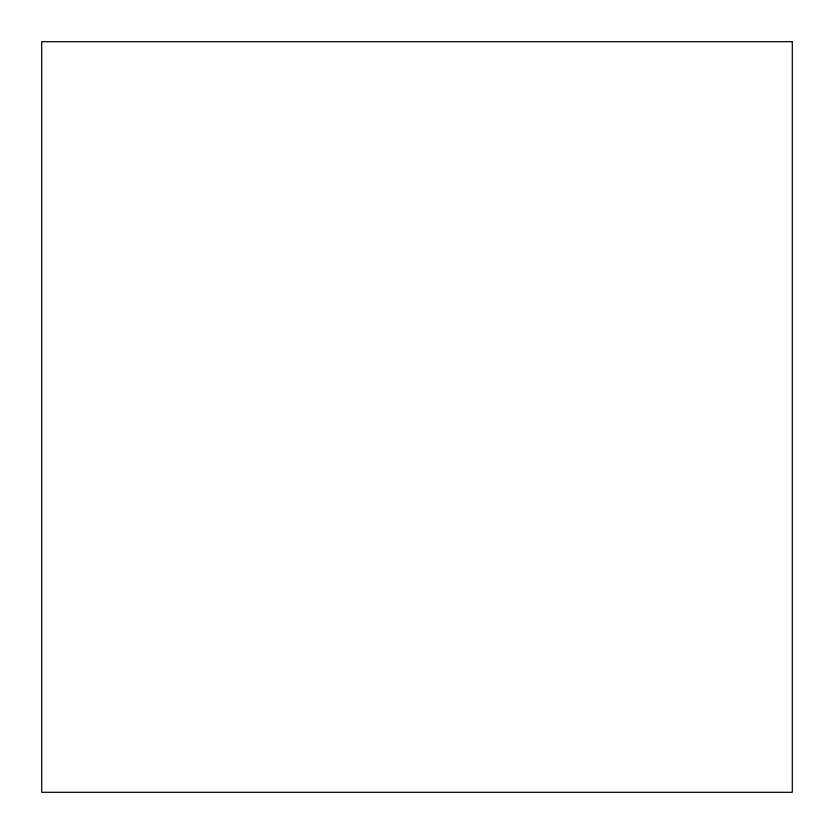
<?xml version="1.0" encoding="UTF-8"?>
<svg xmlns="http://www.w3.org/2000/svg" width="834" height="834" viewBox="0 0 834 834"><rect width="100%" height="100%" fill="white"/><g stroke="black" fill="none" stroke-linecap="round" stroke-linejoin="round"><path stroke-width="1.25" d="M792.3 41.7L41.7 41.7L41.7 792.3L792.3 792.3L792.3 41.7"/></g></svg>
